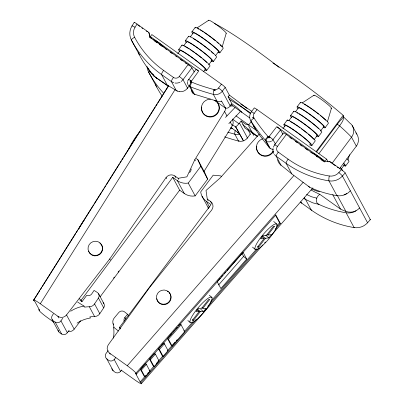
<?xml version="1.0" encoding="UTF-8"?>
<svg xmlns="http://www.w3.org/2000/svg" width="404" height="404" viewBox="0 0 404 404"><rect width="100%" height="100%" fill="white"/><g stroke="black" fill="none" stroke-linecap="round" stroke-linejoin="round"><path stroke-width="0.61" d="M221.412 84.163L218.544 88.011A4.161 4.05 -28.3 0 1 215.059 89.723L215.029 90.804L214.559 89.683L214.069 89.582A203.899 198.349 -28.3 0 1 196.051 83.896L191.294 81.941A0.833 0.808 -28.3 0 1 191.148 81.588L198.718 71.038L150.333 36.557L151.823 34.567L221.412 84.163A4.161 0.419 36.7 0 1 225.179 87.375L229.346 95.112A76.982 7.706 36.7 0 1 247.021 108.403M235.719 126.816L243.455 140.865L235.709 127.023L239.001 123.76A8.322 8.095 -28.3 0 0 239.506 123.149L241.132 120.963L245.945 124.392L248.713 124.952L251.323 121.447M217.165 101.247A4.161 0.601 -75 0 1 217.029 101.167L213.368 94.369A4.161 0.667 -75.2 0 1 213.893 90.208L214.069 89.582M222.195 46.798L226.235 33.264M327.412 121.791L331.447 108.252M347.985 159.999L349.561 154.702M273.356 149.283A4.994 4.898 -22.1 0 1 270.15 148.354A4.994 4.898 -21.9 0 1 269.286 147.556C262.575 139.223 255.707 130.846 250.985 121.175A4.161 0.959 -33.6 0 1 253.465 118.412L253.566 117.165A4.161 4.05 -28.3 0 1 254.167 113.403L257.035 109.555L326.624 159.156L328.104 161.903M326.624 159.156L325.139 161.146L276.76 126.664L268.801 136.936A0.833 0.808 -28.3 0 1 268.418 136.911L267.993 137.91L268.296 136.86L265.054 133.078A203.899 198.349 -28.3 0 1 254.005 118.044L253.757 117.62L252.571 117.559L253.566 117.165M187.724 80.84L195.859 69.528A4.161 0.419 36.7 0 1 198.202 70.68M273.351 147.218L274.558 144.935L283.472 132.987A4.161 0.419 36.7 0 1 286.325 134.497L324.644 161.807L329.583 161.262L341.415 169.695A4.171 0.419 36.7 0 1 345.203 172.917M225.467 107.54A6.242 6.07 -28.3 0 1 224.594 111.555L194.814 159.696L186.89 176.836L178.119 178.295L174.856 175.977A6.242 6.07 -28.3 0 0 166.049 177.598L109.737 258.934L66.534 314.943A6.242 6.07 -28.3 0 1 57.913 316.297L40.299 303.763A9.585 0.959 36.7 0 0 33.689 300.268L39.744 290.673M359.611 207.964A12.398 12.059 -28.3 0 1 345.895 211.408A54.767 53.278 -28.3 0 1 340.476 209.05L319.705 194.243C316.478 196.662 314.176 202.318 319.003 204.429A104.03 101.197 -28.3 0 0 346.147 212.792A14.564 14.17 -28.3 0 0 354.864 211.529L356.06 210.721M203.798 171.781L232.249 125.78A6.242 6.07 -28.3 0 0 232.3 119.433M177.391 90.961A4.161 2.722 -58.3 0 1 176.215 90.466A81.143 8.125 36.7 0 0 167.266 85.153L155.787 77.533A104.03 101.197 -28.3 0 1 139.345 54.828L131.391 40.052A14.564 14.17 -28.3 0 1 131.967 26.048L134.163 22.503M149.839 37.224L188.158 64.534L179.25 76.482A4.161 4.05 -28.3 0 1 173.462 77.437L163.585 70.402A99.869 97.152 -28.3 0 1 134.613 37.264A10.403 10.12 -28.3 0 1 135.027 27.26L137.032 24.028L148.864 32.456L150.207 37.9L148.864 32.456M33.628 300.051L168.619 85.527M40.415 289.602L41.758 287.471M42.425 286.406L75.669 233.583M76.341 232.517L77.684 230.386M78.356 229.315L93.465 205.308M94.137 204.242L101.52 192.506M102.192 191.435L103.535 189.304M104.207 188.234L105.55 186.103M106.222 185.037L119.316 164.226M119.988 163.16L121.331 161.024M122.003 159.959L123.346 157.823M124.018 156.757L137.113 135.951M137.784 134.886L155.247 107.141M155.919 106.075L157.257 103.939M157.929 102.874L168.675 85.8A4.161 3.247 -60.5 0 1 167.266 85.153L161.57 74.568A104.03 101.197 -28.3 0 1 131.391 40.052A4.161 0.965 -27.7 0 1 134.613 37.264M40.299 303.763L175.008 89.713M268.155 136.774L267.807 137.325A4.161 0.869 -54.5 0 0 266.17 140.966L270.15 148.354M53.368 313.858L52.338 315.408A4.161 4.05 -28.3 0 0 53.308 320.907L55.212 322.119L61.61 334.007A4.161 4.05 -28.3 0 0 67.347 332.739A33.29 32.386 -28.3 0 1 69.195 330.225M77.689 302.096L84.022 306.101L84.593 307.161A33.29 32.386 -28.3 0 1 89.329 306.757A6.242 6.07 -28.3 0 0 94.541 303.914L98.435 298.061A4.161 4.05 -28.3 0 0 97.47 292.567L94.066 290.405L91.774 293.849A4.015 3.909 -28.3 0 1 86.729 295.329L81.987 301.687L79.982 300.258M77.063 323.124A33.29 32.386 -28.3 0 1 90.42 317.988L89.85 316.923A33.29 32.386 -28.3 0 1 94.587 316.519A6.242 6.07 -28.3 0 0 99.798 313.676L103.697 307.828A4.161 4.05 -28.3 0 0 103.136 302.662M118.109 272.119L118.827 271.084M178.719 49.53L182.017 45.107M185.32 40.678L188.618 36.254M191.92 31.83L195.218 27.401M177.755 53.727L179.957 50.778A15.812 1.586 36.7 0 1 193.875 58.964A15.812 1.586 36.7 0 1 205.045 69.569M183.623 45.859L186.557 41.925A15.812 1.586 36.7 0 1 200.47 50.111A15.812 1.586 36.7 0 1 211.646 60.721M190.223 37.011L193.157 33.078A15.812 1.586 36.7 0 1 207.07 41.264A15.812 1.586 36.7 0 1 218.246 51.869M188.158 64.534A4.161 0.419 36.7 0 1 191.93 67.746L183.022 79.694L181.169 81.512M189.345 85.719L187.557 88.117A8.09 7.252 -41.5 0 1 185.81 89.88L184.411 90.764A8.373 7.434 -40.9 0 1 181.315 91.683A8.565 7.56 -39.8 0 1 179.75 91.683M203.53 71.75L205.363 69.291M208.661 64.867L211.964 60.438M215.63 55.525L218.564 51.591M206.601 70.538L209.898 66.115A17.478 1.752 36.7 0 0 195.874 53.368A17.478 1.752 36.7 0 0 182.042 45.687M213.201 61.691L216.499 57.262A17.478 1.752 36.7 0 0 202.47 44.516A17.478 1.752 36.7 0 0 188.643 36.84M219.801 52.838L223.099 48.409A17.478 1.752 36.7 0 0 209.07 35.668A17.478 1.752 36.7 0 0 195.243 27.987M225.179 87.375L222.316 91.223A8.322 8.095 -28.3 0 1 213.368 94.369A208.06 202.399 -28.3 0 1 190.486 86.845A4.994 4.858 -28.3 0 1 189.456 86.284L188.37 85.214M241.946 112.383L236.714 107.242L231.901 103.808L228.108 96.768L229.346 95.112M81.987 301.687L81.164 300.157L172.74 177.351L177.376 180.654A14.564 14.17 -28.3 0 0 188.264 183.073L195.167 195.895L207.661 179.144L204.712 172.458L197.809 159.636L196.283 158.55M214.822 100.52L225.755 108.312L227.851 107.994L229.765 106.611A8.322 8.095 -28.3 0 0 230.27 105.994L231.901 103.808M100.126 296.809L179.644 190.173L172.74 177.351M188.264 183.073L200.758 166.322L197.809 159.636M269.715 147.101L269.286 147.556L265.312 140.178A208.06 202.399 -28.3 0 1 250.985 121.175A8.322 8.095 -28.3 0 1 251.313 111.888L254.177 108.045A4.161 0.419 36.7 0 1 257.035 109.555M247.95 129.659L250.328 134.078L247.46 137.921A8.322 8.095 -28.3 0 1 238.517 141.072A208.06 202.399 -28.3 0 1 224.669 136.875M120.261 328.967L119.438 327.437L211.014 204.631L206.373 201.323A14.564 14.17 -28.3 0 1 200.692 191.93L213.181 175.179L220.589 175.871L221.609 176.599M283.931 124.518L287.234 120.094M290.532 115.665L293.834 111.241M297.132 106.818L300.435 102.389M277.28 127.043A4.161 0.419 36.7 0 1 280.527 129.871L272.003 140.905M282.967 128.598L285.163 125.649A15.812 1.586 36.7 0 1 299.819 134.507A15.812 1.586 36.7 0 1 310.075 144.531M288.83 120.73L291.764 116.796A15.812 1.586 36.7 0 1 306.419 125.654A15.812 1.586 36.7 0 1 316.675 135.683M295.43 111.883L298.364 107.949A15.812 1.586 36.7 0 1 313.019 116.806A15.812 1.586 36.7 0 1 323.271 126.831M350.374 190.814L348.182 192.834L345.627 194.38A14.564 14.17 -28.3 0 1 336.911 195.637A104.03 101.197 -28.3 0 1 309.772 187.279L291.809 173.917A81.143 8.125 36.7 0 0 281.007 165.155L276.235 156.298A4.161 0.869 -54.5 0 1 278.255 152.126A4.161 4.05 -28.3 0 1 277.417 146.445L286.325 134.497M314.246 139.481L317.18 135.547M320.483 131.123L323.781 126.694M311.812 145.526L315.115 141.102A17.478 1.752 36.7 0 0 301.086 128.356A17.478 1.752 36.7 0 0 287.254 120.68M318.413 136.678L321.715 132.249A17.478 1.752 36.7 0 0 307.686 119.508A17.478 1.752 36.7 0 0 293.854 111.827M325.013 127.826L328.316 123.402A17.478 1.752 36.7 0 0 314.287 110.656A17.478 1.752 36.7 0 0 300.455 102.975M316.216 151.46L343.163 115.332A72.407 7.252 36.7 0 0 273.003 63.059M316.569 152.015L337.295 124.225A10.817 2.262 -54.5 0 1 341.678 119.22L343.754 116.433L343.163 115.332M318.897 153.672L339.623 125.881C341.244 123.164 344.304 120.023 343.319 116.64M331.931 163.489L351.525 137.214A10.726 9.969 -38.6 0 0 353.682 131.416L353.601 129.381A11.014 10.206 -40.1 0 0 351.051 124.084L349.536 122.796A62.004 6.206 36.7 0 0 343.582 117.008M339.38 168.887L356.338 146.147A10.726 10.655 6.6 0 0 358.429 140.238L358.303 138.118A11.014 10.933 12.4 0 0 355.909 132.855M341.42 168.837L344.354 164.908M345.587 166.034L348.889 161.61A17.478 1.752 36.7 0 0 346.879 158.716M261.903 236.567L264.12 238.436L257.454 247.192A13.524 2.924 -49.8 0 0 258.727 247.041L265.398 238.284L268.852 237.875A13.524 2.924 -49.8 0 0 271.311 234.648L267.857 235.057L266.968 234.31M267.857 235.057L274.528 226.301A13.524 2.924 -49.8 0 0 273.25 226.452L266.579 235.209L263.125 235.618A13.524 2.924 -49.8 0 0 260.666 238.845L264.12 238.436M68.205 331.578A6.242 6.07 -28.3 0 0 74.19 329.164L80.689 320.741M113.569 278.114L114.337 277.119M196.97 309.676L199.187 311.545L192.349 320.311A13.524 2.924 -49.8 0 0 193.501 320.321L200.333 311.56L203.449 311.595A13.524 2.924 -49.8 0 0 205.969 308.363L202.853 308.328L201.97 307.58M202.853 308.328L209.691 299.561A13.524 2.924 -49.8 0 0 208.545 299.551L201.707 308.313L198.591 308.277A13.524 2.924 -49.8 0 0 196.071 311.509L199.187 311.545M191.506 82.138L191.092 82.648A4.161 0.869 -54.5 0 0 189.456 86.284L193.435 93.677A4.994 4.803 -32.1 0 0 194.46 94.228A4.161 1.762 -70.9 0 0 194.955 94.415M124.159 321.175A4.015 3.909 -28.3 0 1 124.902 317.458L127.553 314.272L124.407 311.767A4.161 4.05 -28.3 0 0 118.756 312.544L114.251 317.958A6.242 6.07 -28.3 0 0 113.08 323.685A33.29 32.386 -28.3 0 1 113.978 327.296M108.136 350.657A33.29 32.386 -28.3 0 1 106.252 353.147A4.161 4.05 -28.3 0 0 106.777 358.868L108.54 360.272A4.161 4.05 -28.3 0 0 114.191 359.489L115.781 357.58M111.817 368.655A4.161 4.05 -28.3 0 0 113.176 370.756L114.943 372.16A4.161 4.05 -28.3 0 0 120.589 371.377L121.786 369.943M259.333 134.29A6.242 6.07 -28.3 0 0 258.045 135.396L220.276 177.841L206.01 190.466L207.272 199.076L210.529 201.399A6.242 6.07 -28.3 0 1 211.646 210.095L149.667 287.396L108.343 344.743A6.242 6.07 -28.3 0 0 109.656 353.177L127.255 365.741L293.748 175.71M275.392 229.139L280.366 223.457L275.821 215.009L136.451 374.084L135.946 373.15L303.146 182.31M140.435 369.312L145.435 363.605L146.364 364.393L150.036 371.21L145.036 376.917L144.107 376.129L140.435 369.312L141.365 370.099L145.036 376.917M149.839 358.58L154.449 353.313L155.383 354.101L159.055 360.918L154.055 366.62L153.126 365.837L149.455 359.02L150.384 359.802L154.055 366.62M161.161 345.652L163.469 343.021L164.403 343.809L168.069 350.627L163.075 356.328L162.14 355.545L158.469 348.728L160.393 346.531M178.507 325.856L180.139 323.993L181.068 324.781L184.739 331.598L172.089 346.036L171.16 345.248L167.488 338.431L171.978 333.31M172.791 332.381L174.831 330.048M175.649 329.119L177.28 327.255M220.463 277.952L217.185 281.694L220.867 288.532L246.687 259.055L243.006 252.222L227.023 270.468M221.286 277.018L222.922 275.144M224.154 273.74L225.796 271.872M141.365 370.099L146.364 364.393M150.384 359.802L155.383 354.101M163.075 356.328L159.403 349.511L164.403 343.809M172.089 346.036L168.417 339.219L181.068 324.781M218.579 284.977L243.582 256.439L241.885 253.283M262.954 244.844L141.501 383.467L140.168 381.942L145.975 375.311M147.637 373.417L148.465 372.468M149.712 371.049L153.863 366.312M156.353 363.469L162.989 355.889M167.554 350.682L175.023 342.158M176.27 340.734L177.098 339.789M184.567 331.265L192.87 321.791M210.711 301.424L256.767 248.854M276.69 226.119L279.593 222.806L275.326 214.883M141.001 382.532L196.167 319.564M207.782 306.313L258.797 248.076M264.615 242.945L265.448 241.996M271.271 235.35L312.863 187.88M278.255 152.126L288.128 159.166A99.869 97.152 -28.3 0 0 329.26 175.993A10.403 10.12 -28.3 0 0 338.875 172.548L341.415 169.695M274.432 154.51L276.235 156.298L286.113 163.332A104.03 101.197 -28.3 0 0 328.957 180.866A14.564 14.17 -28.3 0 0 342.42 176.038L345.198 172.912L370.342 219.614L367.564 222.74A4.161 0.338 41.6 0 1 367.438 222.836M225.493 117.407L235.037 107.469M228.831 123.609L240.542 111.408M191.294 81.941L190.491 82.674L191.375 82.037L191.092 82.648L191.607 82.199L191.395 82.815A4.161 0.747 -68.4 0 0 190.486 86.845L194.46 94.228L217.029 101.167A8.287 8.05 -24.1 0 0 218.584 101.419A8.332 8.115 -25.4 0 0 221.73 101.061M213.893 90.208L215.059 89.723M253.465 118.412L254.005 118.044M197.011 27.926L208.802 20.2M302.222 102.914L314.019 95.187M191.304 80.982L190.794 80.623L190.218 80.83L191.233 81.093M191.148 81.588L190.102 81.795L191.137 81.462L190.097 81.305L191.153 81.335M221.554 101.141L225.558 108.171M179.745 91.693L178.982 91.587A8.868 7.792 -38.7 0 1 176.215 90.471M319.003 204.429L312.868 202.864L305.56 199.45A81.143 8.125 36.7 0 1 303.894 198.5M316.792 198.152L311.615 196.783L306.621 194.531M276.816 224.114L275.796 223.872L274.175 224.427A16.645 3.601 -49.8 0 0 260.888 237.35A16.645 3.601 -49.8 0 0 255.166 249.379L256.181 249.621L257.803 249.066A16.645 3.601 -49.8 0 0 271.089 236.143A16.645 3.601 -49.8 0 0 276.816 224.114L273.71 221.493M230.472 128.108L232.674 128.73L237.284 132.108L239.542 134.138L238.618 134.381A8.368 8.141 -32 0 1 235.784 134.466L227.8 132.224M173.735 82.744L171.442 81.608L161.57 74.568A4.161 0.869 -54.5 0 1 163.585 70.402M268.418 136.911L267.807 137.325L268.069 136.693L267.549 137.092A4.161 0.944 -40.5 0 0 265.312 140.178A4.994 4.858 -28.3 0 0 266.17 140.966L267.544 141.642M211.954 297.46L211.075 297.046L209.575 297.435A16.645 3.601 -49.8 0 0 196.425 309.883A16.645 3.601 -49.8 0 0 190.092 322.412L190.966 322.826L192.471 322.437A16.645 3.601 -49.8 0 0 205.616 309.989A16.645 3.601 -49.8 0 0 211.954 297.46L209.292 295.213M237.931 132.623L237.284 132.108M61.61 334.007L59.706 332.795A4.161 4.05 -28.3 0 1 58.105 330.26M190.794 80.623L188.471 79.32A4.161 0.419 36.7 0 0 188.446 79.472M308.227 186.199L309.772 187.279M53.995 322.286L47.955 317.988A9.62 0.965 36.7 0 1 43.314 314.458A9.56 0.959 36.7 0 1 39.249 310.59L38.749 309.656L39.582 310.247L35.032 301.798L33.699 300.273M337.295 124.225L339.623 125.881A72.821 7.292 36.7 0 1 351.525 137.214L356.338 146.147M137.89 25.058L139.865 26.462M141.834 27.866L142.819 28.568M146.273 31.027L147.258 31.734M330.442 162.292L331.426 162.994M332.906 164.049L335.37 165.807M337.345 167.211L338.33 167.912M154.293 40.814L156.848 42.637M159.403 44.455L162.469 46.642M165.024 48.46L166.554 49.556M170.135 52.101L172.175 53.56M175.755 56.111L176.775 56.838M180.351 59.388L182.396 60.842M185.461 63.029L186.481 63.756M289.759 137.36L291.799 138.819M295.38 141.37L297.42 142.824M299.975 144.647L302.02 146.102M305.086 148.288L307.641 150.106M310.706 152.293L311.726 153.02M316.327 156.298L317.347 157.025M320.922 159.575L322.968 161.029M230.724 104.383L249.722 117.928M235.946 115.852L256.929 130.805M232.371 119.039L239.001 123.76M232.638 124.836L235.709 127.023M147.92 67.948A12.398 12.059 -28.3 0 0 150.005 71.791A54.767 53.278 -28.3 0 0 153.959 76.114L168.145 86.224M179.644 190.173L184.28 193.476A14.564 14.17 -28.3 0 0 195.167 195.895M79.133 298.713L81.164 300.157M119.438 327.437L120.453 328.159M136.451 374.084L135.618 373.493L140.168 381.942M121.336 370.271L134.911 379.962A9.62 0.959 36.8 0 0 139.158 382.77A9.56 0.954 36.8 0 0 141.501 383.467M269.347 136.602L272.811 139.436A4.161 0.419 36.7 0 1 273.114 139.814L275.407 144.066M155.787 77.533L157.313 78.639M118.428 331.043L113.564 327.154A33.29 32.386 -28.3 0 1 113.367 338.153M188.835 65.443L189.097 65.665M300.404 202.177L311.257 210.035A104.03 101.197 -28.3 0 0 354.101 227.563A14.564 14.17 -28.3 0 0 367.564 222.74L342.42 176.038A4.161 0.338 41.6 0 0 338.875 172.548M279.593 222.806L280.366 223.457M265.751 235.259L268.852 237.875M262.292 235.663L265.398 238.284M257.838 246.294L258.727 247.041M252.505 247.132L255.166 249.379M243.582 256.439L246.687 259.055M200.788 309.348L203.449 311.595M198.117 309.686L200.333 311.56M192.612 319.574L193.501 320.321M187.87 320.544L190.092 322.412M183.81 330.81L184.739 331.598M167.488 338.431L168.417 339.219M158.469 348.728L159.403 349.511M149.106 370.423L150.036 371.21M164.615 47.682C161.423 44.763 156.585 40.365 153.055 39.713M324.548 161.938C321.261 158.429 316.418 154.681 312.509 153.086M269.261 136.703L269.872 137.602L269.867 136.986M352.258 125.649L356.838 134.153M329.583 161.262L329.947 161.943M337.254 195.359L345.895 211.408M336.911 195.637L328.957 180.866A4.161 0.596 -80.8 0 1 329.26 175.993M346.147 212.792L354.101 227.563A4.161 0.596 -80.8 0 0 354.515 227.295M332.729 194.662L340.476 209.05M280.527 129.871L282.921 134.315M300.788 201.889L301.384 202.995A4.161 0.869 -54.5 0 0 301.859 203.02M248.652 125.886L253.773 135.401M241.132 120.963L244.925 128.002A76.982 7.706 36.7 0 0 257.727 136.663M230.27 105.994L222.316 91.223A4.161 0.419 36.7 0 0 218.544 88.011M239.506 123.149L247.46 137.921A4.161 0.419 36.7 0 1 247.097 137.971M224.594 111.555L226.947 115.933M230.189 121.947L232.249 125.78M191.93 67.746L194.218 71.988M150.333 36.557L151.52 38.759M176.215 90.466L171.442 81.608A4.161 0.869 -54.5 0 1 173.462 77.437M152.768 73.897L153.959 76.114M148.218 68.473L150.005 71.791M200.758 166.322L207.661 179.144M147.021 66.407A14.564 14.17 -28.3 0 0 148.581 71.978L156.535 86.754A104.03 101.197 -28.3 0 0 162.236 96.253M194.814 159.696L195.405 160.792M210.529 201.399L211.706 203.591M207.272 199.076L208.156 200.717M206.373 201.323L209.54 207.196M202.015 196.228L208.631 208.514M178.119 178.295L178.704 179.391M177.376 180.654L184.28 193.476M174.856 175.977L175.74 177.619M166.049 177.598L166.635 178.689M163.469 343.021L164.034 344.072M109.737 258.934L110.327 260.024M154.449 353.313L155.015 354.364M127.553 314.272L128.427 315.898M124.902 317.458L125.775 319.084M98.596 293.804L103.858 303.571M113.08 323.685L113.665 324.771M98.435 298.061L103.697 307.828M94.541 303.914L99.798 313.676M89.329 306.757L94.587 316.519M114.191 359.489L120.589 371.377M109.656 353.177L110.247 354.273M106.777 358.868L113.176 370.756M66.534 314.943L74.19 329.164M62.792 318.337A33.29 32.386 -28.3 0 0 60.948 320.852L67.347 332.739M57.913 316.297L58.797 317.938M52.101 319.529L58.504 331.416M269.049 136.855L269.448 137.86L268.928 136.906L268.968 138.001L268.801 136.936M271.337 141.314A4.994 4.858 -28.3 0 1 268.296 141.814M370.347 219.619A4.171 0.419 36.7 0 1 369.988 219.665M251.313 111.888A4.161 0.419 36.7 0 1 254.167 113.403M240.86 104.086A76.982 7.706 36.7 0 1 251.626 111.171M253.662 125.881A8.332 8.08 -27.7 0 0 253.919 126.609A8.287 8.045 -24.6 0 0 254.641 127.972A4.161 1.03 -33.6 0 0 255.348 128.118M257.691 136.491A76.982 7.706 36.7 0 1 242.693 124.589M229.235 99.369A76.982 7.706 36.7 0 1 250.389 112.832M319.407 191.451A70.326 7.04 36.7 0 1 311.989 189.052M319.705 194.243A76.982 7.706 36.7 0 1 311.09 190.001M274.558 144.935A4.161 0.419 36.7 0 1 277.417 146.445M273.766 153.429A8.322 8.095 -28.3 0 1 273.033 148.465M277.614 159.631A8.373 8.312 57.9 0 0 277.795 160.444A8.565 8.494 60.1 0 0 278.386 161.989L278.785 162.716A8.868 8.777 60.2 0 0 281.007 165.16A4.161 1.197 -51.6 0 1 280.729 164.615M291.284 173.17A4.161 1.909 -50.3 0 0 291.809 173.917L286.113 163.332A4.161 0.869 -54.5 0 1 288.128 159.166M311.736 210.06A4.161 0.869 -54.5 0 1 311.257 210.035L305.56 199.45A4.161 3.247 -60.5 0 1 304.586 197.551M346.824 193.572A12.398 12.059 -28.3 0 1 344.016 194.642M208.676 208.54A14.564 14.17 -28.3 0 1 208.08 206.954M214.812 100.258A8.949 8.701 -28.3 0 1 215.893 114.539A8.949 8.701 -28.3 0 1 201.869 110.959A8.949 8.701 -28.3 0 1 210.383 99.126M217.756 103.091A8.949 8.701 -28.3 0 1 212.453 116.806A8.949 8.701 -28.3 0 1 201.727 107.025M99.808 242.981A7.282 7.085 -28.3 0 1 99.657 254.515A7.282 7.085 -28.3 0 1 88.567 251.061M78.785 228.982A16.645 3.333 -59.2 0 1 79.644 227.371M79.942 226.836A16.645 3.333 -59.2 0 1 84.497 219.594M128.523 149.621A16.645 3.333 -59.2 0 1 140.168 131.532M313.964 95.576A10.928 1.096 36.7 0 1 323.528 101.056A10.928 1.096 36.7 0 1 330.962 108.317M304.121 104.166A16.003 1.601 36.7 0 1 306.479 105.53M307.02 105.863A16.003 1.601 36.7 0 1 310.166 107.924M310.646 108.252A16.003 1.601 36.7 0 1 312.615 109.63M313.115 109.989A16.003 1.601 36.7 0 1 314.125 110.721M314.63 111.09A16.003 1.601 36.7 0 1 318.589 114.11M320.443 115.595A16.003 1.601 36.7 0 1 325.639 120.205M298.127 108.661A17.478 1.752 36.7 0 1 311.903 115.761A17.478 1.752 36.7 0 1 323.286 127.361M284.926 126.366A17.478 1.752 36.7 0 1 299.167 133.805A17.478 1.752 36.7 0 1 309.6 144.834M290.314 121.604A15.812 1.586 36.7 0 1 297.632 126.109M298.167 126.477A15.812 1.586 36.7 0 1 300.041 127.805M301.465 128.841A15.812 1.586 36.7 0 1 306.954 133.088M308.242 134.153A15.812 1.586 36.7 0 1 313.524 139.198M291.526 117.513A17.478 1.752 36.7 0 1 305.303 124.609A17.478 1.752 36.7 0 1 316.685 136.214M296.915 112.751A15.812 1.586 36.7 0 1 297.869 113.241M298.995 113.877A15.812 1.586 36.7 0 1 301.101 115.17M301.672 115.539A15.812 1.586 36.7 0 1 304.767 117.625M305.227 117.948A15.812 1.586 36.7 0 1 311.343 122.478M311.792 122.831A15.812 1.586 36.7 0 1 318.594 128.654M273.16 151A8.949 8.701 -28.3 0 1 258.454 152.858A8.949 8.701 -28.3 0 1 262.656 138.799M273.392 151.429A8.949 8.701 -28.3 0 1 256.798 149.435M256.722 148.985A8.949 8.701 -28.3 0 1 256.757 146.243M169.094 292.471A7.282 7.085 -28.3 0 1 167.11 303.879A7.282 7.085 -28.3 0 1 156.747 298.748M167.281 291.178A7.282 7.085 -28.3 0 1 168.241 291.754M127.255 365.741A9.585 0.959 36.8 0 1 135.956 373.155M232.537 106.045A12.484 12.145 -28.3 0 1 229.957 105.712M241.001 111.297A12.484 12.145 -28.3 0 1 240.011 111.656M191.158 168.988A5.151 5.01 -28.3 0 1 189.612 172.569M70.665 311.237A33.29 32.386 -28.3 0 1 84.022 306.101M60.948 320.852A4.161 4.05 -28.3 0 1 55.212 322.119M208.666 20.311A10.928 1.096 36.7 0 1 218.317 26.068A10.928 1.096 36.7 0 1 226.099 33.375M197.819 28.639A16.003 1.601 36.7 0 1 198.904 29.174M200.248 29.926A16.003 1.601 36.7 0 1 203.101 31.699M204.005 32.3A16.003 1.601 36.7 0 1 215.226 40.602M216.928 42.021A16.003 1.601 36.7 0 1 218.433 43.334M220.084 44.874A16.003 1.601 36.7 0 1 221.468 46.369M192.91 33.673A17.478 1.752 36.7 0 1 206.691 40.769A17.478 1.752 36.7 0 1 218.069 52.374M179.714 51.374A17.478 1.752 36.7 0 1 193.491 58.474A17.478 1.752 36.7 0 1 204.868 70.074M184.734 46.445A15.812 1.586 36.7 0 1 186.113 47.137M186.658 47.44A15.812 1.586 36.7 0 1 189.218 48.99M190.183 49.611A15.812 1.586 36.7 0 1 192.238 50.995M192.693 51.308A15.812 1.586 36.7 0 1 194.566 52.626M195.511 53.313A15.812 1.586 36.7 0 1 201.5 57.903M202.874 59.035A15.812 1.586 36.7 0 1 206.737 62.479M186.315 42.526A17.478 1.752 36.7 0 1 200.551 49.965A17.478 1.752 36.7 0 1 210.989 60.994M193.258 38.587A15.812 1.586 36.7 0 1 195.819 40.137M196.293 40.445A15.812 1.586 36.7 0 1 209.474 50.182M211.226 51.677A15.812 1.586 36.7 0 1 213.337 53.626M343.582 163.14A17.478 1.752 36.7 0 1 343.86 165.569M340.279 167.569A17.478 1.752 36.7 0 1 342.289 170.463M343.289 163.282A15.812 1.586 36.7 0 1 343.844 165.039M187.118 88.128A4.161 0.419 36.7 0 0 187.557 88.117L183.022 79.694A4.161 0.419 36.7 0 0 179.25 76.482M180.053 82.194A8.322 8.095 -28.3 0 1 174.993 83.027M134.158 22.503A4.171 0.419 36.7 0 1 137.032 24.028M131.967 26.048A4.161 0.49 31.8 0 1 135.027 27.26M155.459 84.052A14.564 14.17 -28.3 0 0 156.535 86.754A4.161 0.965 -27.7 0 0 156.858 86.921M163.731 93.324A104.03 101.197 -28.3 0 1 148.581 71.978M139.345 54.828A14.564 14.17 -28.3 0 1 138.441 52.682M187.971 84.567A4.994 4.858 -28.3 0 1 187.532 81.588M193.435 93.677A4.994 4.803 -32.4 0 1 191.511 90.547M235.204 130.548A4.161 0.737 -75.3 0 0 234.855 134.274L238.517 141.072A4.161 0.667 -75.2 0 0 239.006 140.819M232.674 128.73A76.982 7.706 36.7 0 1 230.825 127.401M250.328 134.078A4.161 0.419 36.7 0 1 249.965 134.123M228.108 96.768A76.982 7.706 36.7 0 1 250.525 113.771M214.246 23.351A72.407 7.252 36.7 0 1 279.023 67.281M94.773 255.485A7.282 7.085 -28.3 0 0 101.742 245.066A7.282 7.085 -28.3 0 0 89.228 244.541A7.282 7.085 -28.3 0 0 94.773 255.485M163.206 304.257A7.282 7.085 -28.3 0 0 170.17 293.839A7.282 7.085 -28.3 0 0 157.661 293.314A7.282 7.085 -28.3 0 0 163.206 304.257"/></g></svg>
